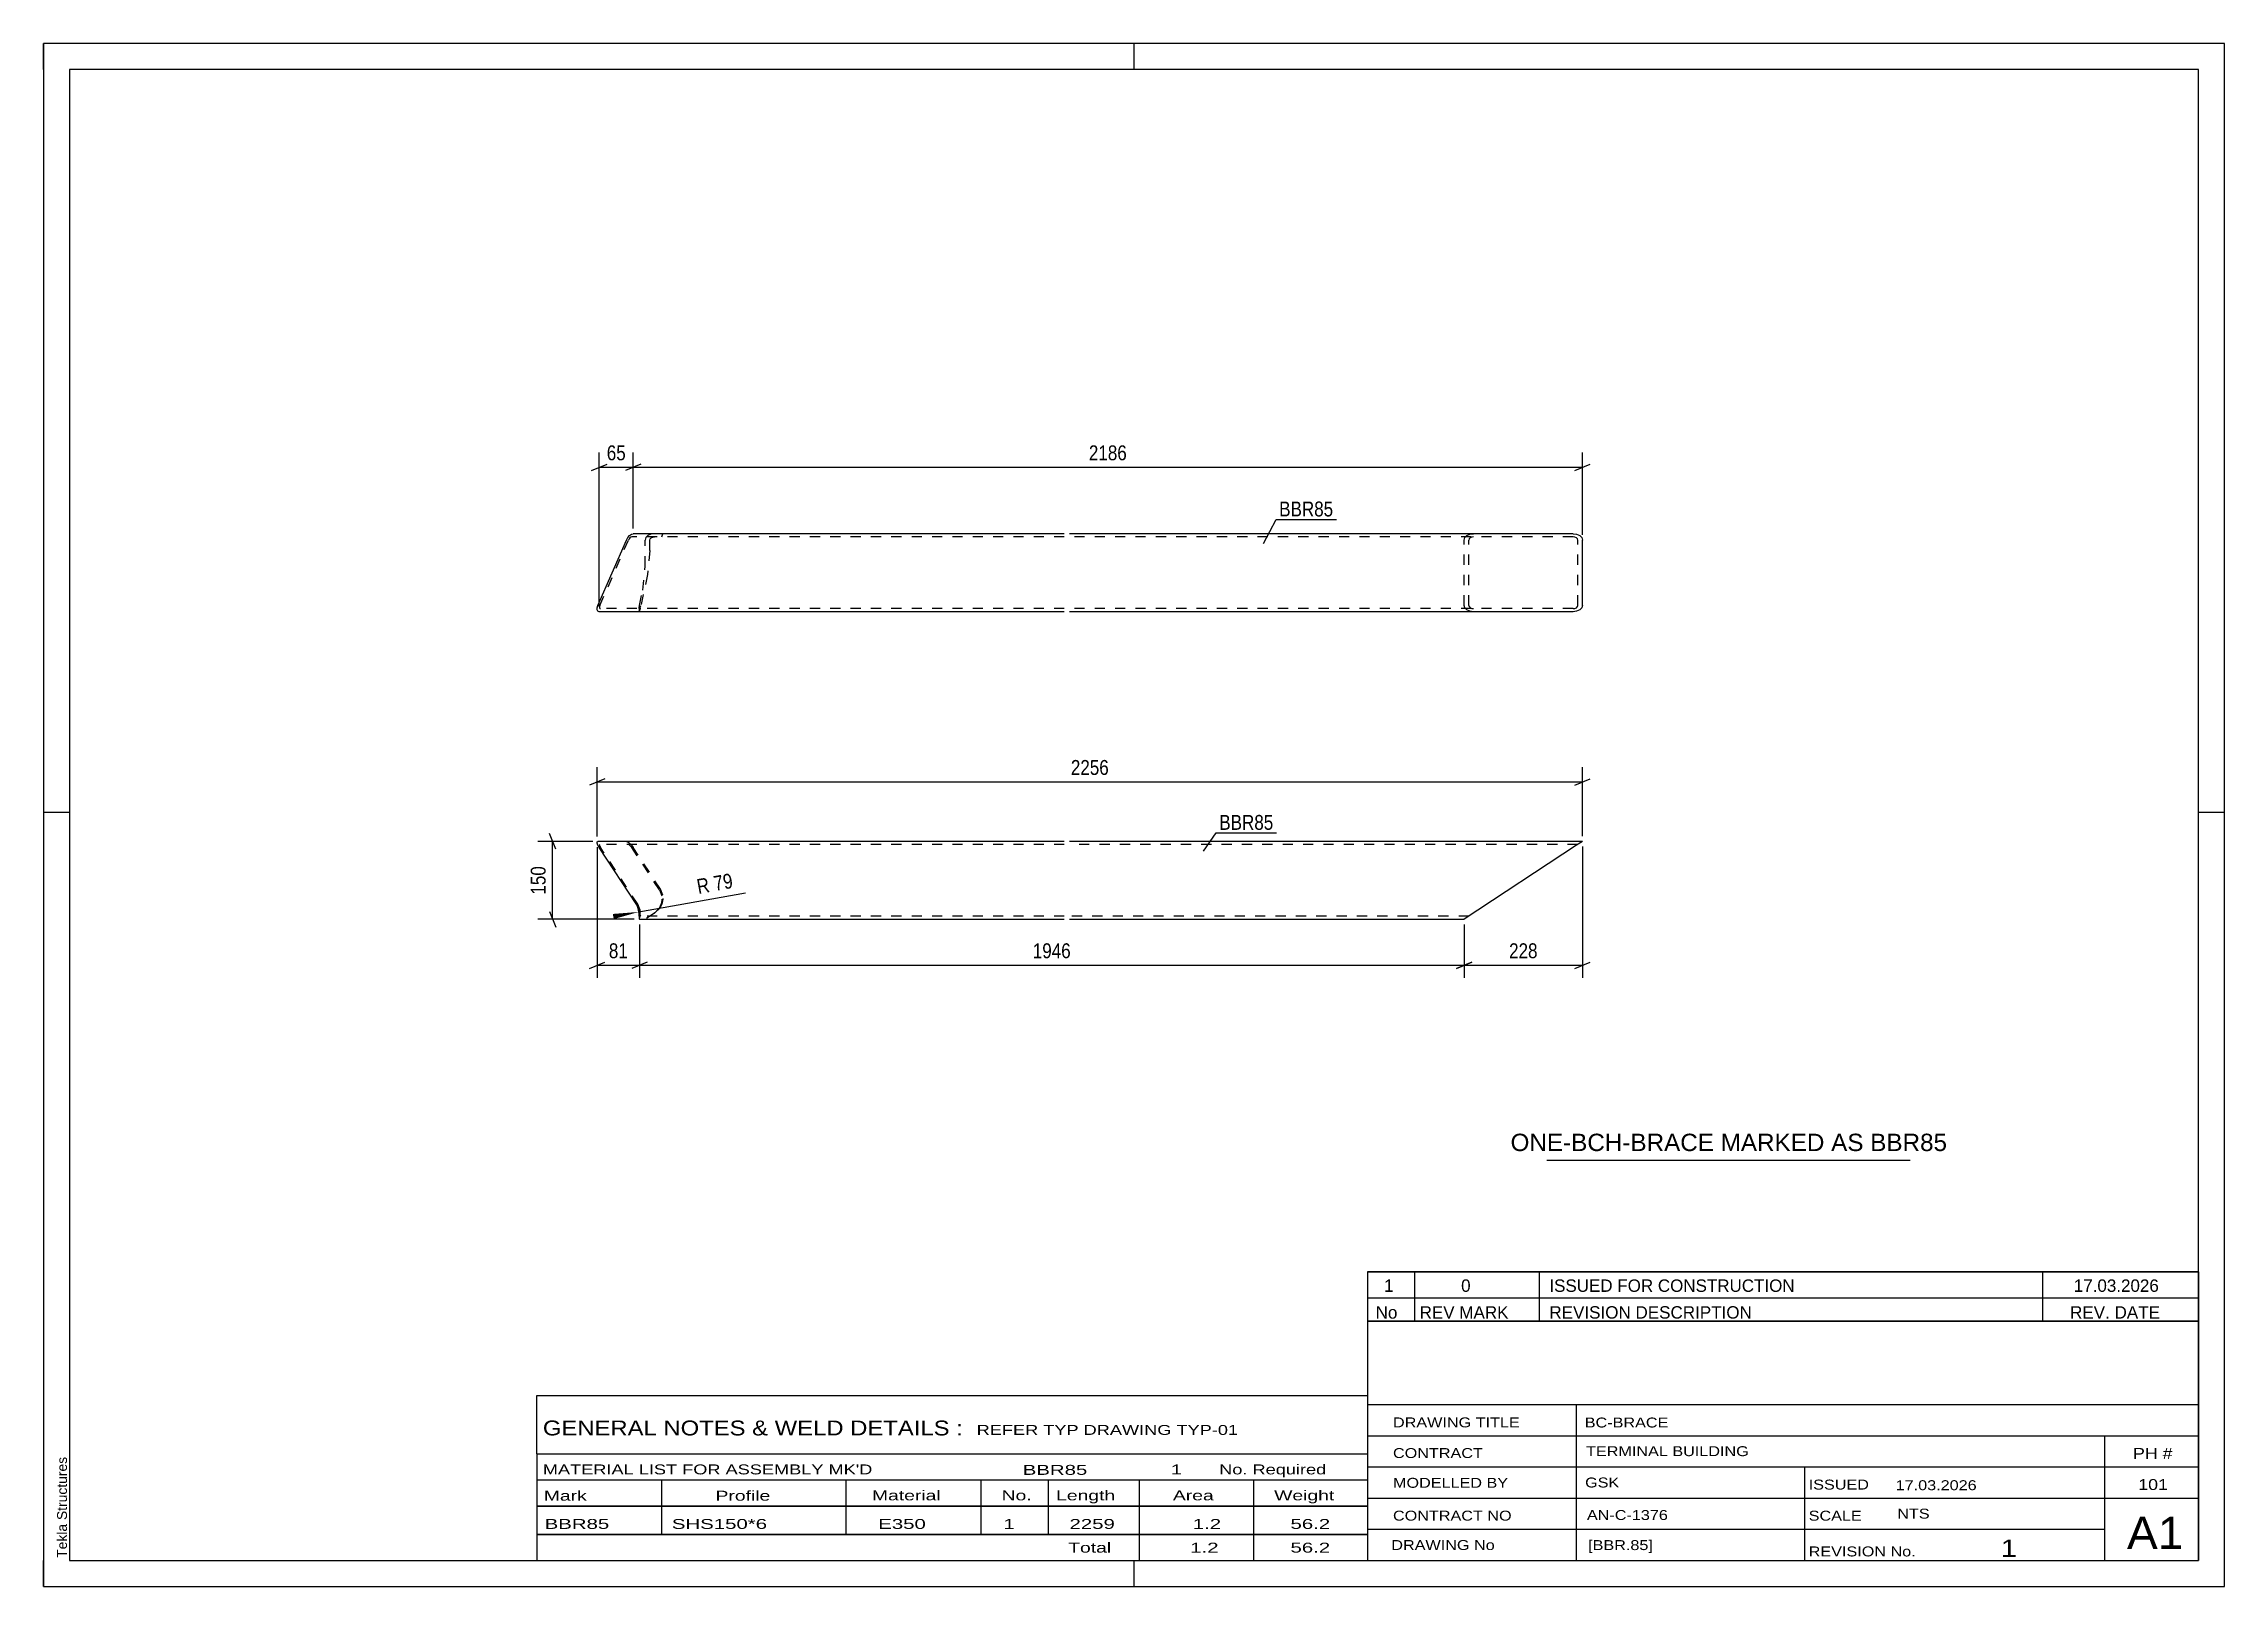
# Model space of a CAD drawing. Header units: millimetres. Extents: x 0 to 420, y 0 to 297.
import ezdxf

# ---------------------------------------------------------------- set-up
doc = ezdxf.new("R2010")
doc.units = ezdxf.units.MM
doc.linetypes.add('DXK_LINE_DOT2', pattern=[3.9198, 1.9599, -1.9599])
doc.styles.add('Arial', font='ARIAL.TTF', dxfattribs={"height": 0.2})
doc.styles.add('Arial Narrow', font='ARIALN.TTF', dxfattribs={"height": 0.2})

# ---------------------------------------------------------------- blocks, each defined once
blk = doc.blocks.new('Unknown-580639630-1162')
at = {"color": 5, "linetype": 'Continuous'}
for p, q in [((420, 297), (0, 297)), ((0, 297), (0, 0)), ((0, 292), (0, 297)), ((210, 292), (210, 297)), ((420, 0), (420, 297)), ((415, 292), (5, 292)), ((5, 292), (5, 5)), ((415, 5), (415, 292)), ((5, 149), (0, 149)), ((420, 149), (415, 149)), ((0, 0), (0, 5)), ((5, 5), (415, 5)), ((210, 0), (210, 5)), ((0, 0), (420, 0))]:
    blk.add_line(p, q, dxfattribs=at)
at = {"color": 174, "linetype": 'Continuous', "style": 'Arial'}
blk.add_text('Tekla Structures', height=1.9102, rotation=90, dxfattribs=at).set_placement((4.5, 5.5))
blk = doc.blocks.new('Part-580639630-1309 - 1303')
at = {"color": 2, "linetype": 'Continuous'}
for p, q in [((106.61, 143.33), (106.75, 143.42)), ((106.61, 143.07), (106.61, 143.33)), ((106.75, 142.68), (106.61, 143.07)), ((196.58, 143.42), (106.75, 143.42)), ((296.38, 143.42), (197.58, 143.42)), ((296.38, 143.42), (295.25, 142.68)), ((107.02, 142.22), (106.75, 142.68)), ((114.26, 131.21), (107.02, 142.22)), ((295.25, 142.68), (273.58, 128.42)), ((114.26, 131.21), (114.71, 130.05)), ((114.71, 130.05), (114.7, 129.62)), ((114.7, 129.62), (114.71, 129.16)), ((114.74, 128.77), (114.7, 128.51)), ((114.7, 128.51), (114.76, 128.42)), ((114.71, 129.16), (114.76, 128.84)), ((114.76, 128.84), (114.74, 128.77)), ((114.76, 128.42), (196.58, 128.42)), ((197.58, 128.42), (273.58, 128.42))]:
    blk.add_line(p, q, dxfattribs=at)
at = {"color": 7, "linetype": 'DXK_LINE_DOT2'}
for p, q in [((107.14, 142.82), (107.07, 142.77)), ((196.58, 142.82), (107.14, 142.82)), ((112.24, 143.42), (112.5, 143.33)), ((112.5, 143.33), (112.84, 143.07)), ((112.76, 142.77), (112.63, 142.82)), ((112.84, 143.07), (113.21, 142.68)), ((295.47, 142.82), (197.58, 142.82)), ((107.07, 142.77), (107.08, 142.64)), ((107.08, 142.64), (107.15, 142.45)), ((107.15, 142.45), (107.28, 142.22)), ((114.44, 131.33), (107.28, 142.22)), ((112.93, 142.64), (112.76, 142.77)), ((113.12, 142.45), (112.93, 142.64)), ((113.29, 142.22), (113.12, 142.45)), ((113.21, 142.68), (113.55, 142.22)), ((118.63, 134.09), (113.29, 142.22)), ((118.82, 134.21), (113.55, 142.22)), ((114.89, 130.17), (114.44, 131.33)), ((118.5, 130.47), (117.62, 129.62)), ((117.73, 129.67), (118.69, 130.59)), ((118.63, 134.09), (119.09, 132.93)), ((119.27, 133.05), (118.82, 134.21)), ((114.87, 129.62), (114.89, 130.17)), ((114.88, 129.39), (114.87, 129.62)), ((114.91, 129.2), (114.88, 129.39)), ((114.91, 129.2), (114.96, 129.07)), ((114.96, 129.07), (115.03, 129.02)), ((196.58, 129.02), (115.03, 129.02)), ((117.73, 129.67), (115.83, 128.42)), ((117.54, 129.55), (117.62, 129.62)), ((117.65, 129.62), (117.73, 129.67)), ((274.49, 129.02), (197.58, 129.02))]:
    blk.add_line(p, q, dxfattribs=at)
for centre in [(115.82, 132.41), (116, 132.53)]:
    blk.add_arc(centre, 3.31, 324.0944, 9.0162, dxfattribs=at)
blk = doc.blocks.new('Part-580639630-1271 - 1253')
at = {"color": 2, "linetype": 'Continuous'}
for p, q in [((112.24, 201.44), (112.5, 201.9)), ((112.5, 201.9), (112.84, 202.29)), ((112.84, 202.29), (113.21, 202.55)), ((113.21, 202.55), (113.55, 202.64)), ((196.58, 202.64), (113.55, 202.64)), ((294.56, 202.64), (197.58, 202.64)), ((294.56, 202.64), (295.25, 202.55)), ((295.25, 202.55), (295.85, 202.29)), ((295.85, 202.29), (296.24, 201.9)), ((296.24, 201.9), (296.38, 201.44)), ((106.75, 188.84), (112.24, 201.44)), ((296.38, 188.84), (296.38, 201.44)), ((106.61, 188.38), (106.75, 188.84)), ((106.61, 187.99), (106.61, 188.38)), ((106.75, 187.73), (106.61, 187.99)), ((107.02, 187.64), (106.75, 187.73)), ((196.58, 187.64), (107.02, 187.64)), ((294.56, 187.64), (197.58, 187.64)), ((295.25, 187.73), (294.56, 187.64)), ((295.85, 187.99), (295.25, 187.73)), ((296.24, 188.38), (295.85, 187.99)), ((296.38, 188.84), (296.24, 188.38))]:
    blk.add_line(p, q, dxfattribs=at)
at = {"color": 7, "linetype": 'DXK_LINE_DOT2'}
for p, q in [((112.76, 201.67), (112.63, 201.44)), ((112.93, 201.86), (112.76, 201.67)), ((113.12, 201.99), (112.93, 201.86)), ((113.29, 202.04), (113.12, 201.99)), ((196.58, 202.04), (113.29, 202.04)), ((115.97, 201.9), (115.83, 201.44)), ((116.36, 202.29), (115.97, 201.9)), ((116.96, 202.55), (116.36, 202.29)), ((116.74, 201.44), (116.81, 201.67)), ((116.81, 201.67), (117.01, 201.86)), ((117.65, 202.64), (116.96, 202.55)), ((117.01, 201.86), (117.31, 201.99)), ((117.31, 201.99), (117.54, 202.02)), ((117.54, 202.02), (117.62, 202.04)), ((119.09, 202.04), (119.27, 202.64)), ((294.56, 202.04), (197.58, 202.04)), ((273.58, 201.44), (273.71, 201.9)), ((273.71, 201.9), (274.11, 202.29)), ((274.11, 202.29), (274.7, 202.55)), ((274.56, 201.67), (274.49, 201.44)), ((274.75, 201.86), (274.56, 201.67)), ((274.7, 202.55), (275.4, 202.64)), ((275.05, 201.99), (274.75, 201.86)), ((275.4, 202.04), (275.05, 201.99)), ((294.9, 201.99), (294.56, 202.04)), ((295.2, 201.86), (294.9, 201.99)), ((295.4, 201.67), (295.2, 201.86)), ((295.47, 201.44), (295.4, 201.67)), ((107.14, 188.84), (112.63, 201.44)), ((115.83, 196.39), (115.83, 201.44)), ((116.74, 199.39), (116.3, 194.79)), ((116.74, 199.39), (116.74, 201.44)), ((273.58, 188.84), (273.58, 201.44)), ((274.49, 188.84), (274.49, 201.44)), ((295.47, 188.84), (295.47, 201.44)), ((116.3, 194.79), (115.03, 188.84)), ((115.39, 191.79), (115.83, 196.39)), ((114.76, 188.84), (115.39, 191.79)), ((107.14, 188.84), (107.07, 188.61)), ((107.07, 188.61), (107.08, 188.41)), ((107.08, 188.41), (107.15, 188.28)), ((107.15, 188.28), (107.28, 188.24)), ((196.58, 188.24), (107.28, 188.24)), ((114.7, 188.38), (114.76, 188.84)), ((114.74, 187.99), (114.7, 188.38)), ((114.7, 187.64), (114.71, 187.73)), ((114.89, 188.24), (114.71, 187.64)), ((114.71, 187.73), (114.76, 187.95)), ((114.76, 187.95), (114.74, 187.99)), ((114.88, 188.28), (114.87, 188.24)), ((114.91, 188.41), (114.88, 188.28)), ((114.91, 188.41), (114.96, 188.61)), ((114.96, 188.61), (115.03, 188.84)), ((294.56, 188.24), (197.58, 188.24)), ((273.71, 188.38), (273.58, 188.84)), ((274.11, 187.99), (273.71, 188.38)), ((274.7, 187.73), (274.11, 187.99)), ((274.49, 188.84), (274.56, 188.61)), ((274.56, 188.61), (274.75, 188.41)), ((275.4, 187.64), (274.7, 187.73)), ((274.75, 188.41), (274.83, 188.38)), ((274.83, 188.38), (275.05, 188.28)), ((275.05, 188.28), (275.4, 188.24)), ((294.56, 188.24), (294.9, 188.28)), ((294.9, 188.28), (295.2, 188.41)), ((295.2, 188.41), (295.4, 188.61)), ((295.4, 188.61), (295.47, 188.84))]:
    blk.add_line(p, q, dxfattribs=at)
blk = doc.blocks.new('StraightDimension-580639630-1729 - 1303')
at = {"color": 7, "linetype": 'Continuous'}
for p, q in [((114.76, 127.42), (114.76, 117.18)), ((273.58, 127.42), (273.58, 117.18)), ((116.26, 120.18), (113.26, 118.98)), ((114.76, 119.58), (273.58, 119.58)), ((272.08, 118.98), (275.08, 120.18))]:
    blk.add_line(p, q, dxfattribs=at)
at = {"color": 0}
blk.add_wipeout([(198.42, 120.33), (198.42, 124.53), (189.91, 124.53), (189.91, 120.33)], dxfattribs=at)
at = {"color": 3, "style": 'Arial Narrow'}
blk.add_text('1946', height=2.863, dxfattribs=at).set_placement((190.51, 120.93))
blk = doc.blocks.new('StraightDimension-580639630-1728 - 1303')
at = {"color": 7, "linetype": 'Continuous'}
for p, q in [((296.38, 142.42), (296.38, 117.18)), ((273.58, 127.42), (273.58, 117.18)), ((275.08, 120.18), (272.08, 118.98)), ((273.58, 119.58), (296.38, 119.58)), ((294.88, 118.98), (297.88, 120.18))]:
    blk.add_line(p, q, dxfattribs=at)
at = {"color": 0}
blk.add_wipeout([(288.32, 120.33), (288.32, 124.53), (281.64, 124.53), (281.64, 120.33)], dxfattribs=at)
at = {"color": 3, "style": 'Arial Narrow'}
blk.add_text('228', height=2.863, dxfattribs=at).set_placement((282.24, 120.93))
blk = doc.blocks.new('StraightDimension-580639630-1341 - 1303')
at = {"color": 7, "linetype": 'Continuous'}
for p, q in [((105.75, 143.41), (95.18, 143.41)), ((98.63, 141.91), (97.43, 144.91)), ((98.03, 128.42), (98.03, 143.41)), ((113.76, 128.42), (95.18, 128.42)), ((97.43, 129.92), (98.63, 126.92))]:
    blk.add_line(p, q, dxfattribs=at)
at = {"color": 0}
blk.add_wipeout([(97.28, 139.26), (93.08, 139.26), (93.08, 132.57), (97.28, 132.57)], dxfattribs=at)
at = {"color": 3, "style": 'Arial Narrow'}
blk.add_text('150', height=2.863, rotation=90.0002, dxfattribs=at).set_placement((96.68, 133.17))
blk = doc.blocks.new('StraightDimension-580639630-1715 - 1303')
at = {"color": 7, "linetype": 'Continuous'}
for p, q in [((108.11, 155.47), (105.11, 154.27)), ((106.61, 144.33), (106.61, 157.72)), ((294.88, 154.27), (297.88, 155.47)), ((296.38, 144.42), (296.38, 157.72)), ((106.61, 154.87), (296.38, 154.87))]:
    blk.add_line(p, q, dxfattribs=at)
at = {"color": 0}
blk.add_wipeout([(205.75, 155.62), (205.75, 159.82), (197.24, 159.82), (197.24, 155.62)], dxfattribs=at)
at = {"color": 3, "style": 'Arial Narrow'}
blk.add_text('2256', height=2.863, dxfattribs=at).set_placement((197.84, 156.22))
blk = doc.blocks.new('StraightDimension-580639630-1730 - 1303')
at = {"color": 7, "linetype": 'Continuous'}
for p, q in [((106.61, 142.33), (106.61, 117.18)), ((114.76, 127.42), (114.76, 117.18)), ((105.11, 118.98), (108.11, 120.18)), ((106.61, 119.58), (114.76, 119.58)), ((116.26, 120.18), (113.26, 118.98))]:
    blk.add_line(p, q, dxfattribs=at)
at = {"color": 0}
blk.add_wipeout([(113.11, 120.33), (113.11, 124.53), (108.26, 124.53), (108.26, 120.33)], dxfattribs=at)
at = {"color": 3, "style": 'Arial Narrow'}
blk.add_text('81', height=2.863, dxfattribs=at).set_placement((108.86, 120.93))
blk = doc.blocks.new('RadiusDimension-580639630-1755 - 1303')
at = {"linetype": 'Continuous'}
blk.add_hatch(color=7, dxfattribs=at).paths.add_polyline_path([(109.62, 129.45), (114.63, 129.84), (109.8, 128.46)])
at = {"color": 7, "linetype": 'Continuous'}
blk.add_line((114.63, 129.84), (135.18, 133.54), dxfattribs=at)
blk.add_arc((106.88, 128.44), 7.88, 359.8252, 20.586, dxfattribs=at)
at = {"color": 0}
blk.add_wipeout([(133.63, 134.02), (132.89, 138.16), (124.87, 136.71), (125.62, 132.58)], dxfattribs=at)
at = {"color": 3, "style": 'Arial Narrow'}
blk.add_text('R 79', height=2.863, rotation=10.2044, dxfattribs=at).set_placement((126.1, 133.28))
blk = doc.blocks.new('StraightDimension-580639630-1762 - 1253')
at = {"color": 7, "linetype": 'Continuous'}
for p, q in [((105.52, 214.84), (108.52, 216.04)), ((107.02, 188.64), (107.02, 218.29)), ((107.02, 215.44), (113.55, 215.44)), ((115.05, 216.04), (112.05, 214.84)), ((113.55, 203.64), (113.55, 218.29))]:
    blk.add_line(p, q, dxfattribs=at)
at = {"color": 0}
blk.add_wipeout([(112.71, 216.19), (112.71, 220.39), (107.86, 220.39), (107.86, 216.19)], dxfattribs=at)
at = {"color": 3, "style": 'Arial Narrow'}
blk.add_text('65', height=2.863, dxfattribs=at).set_placement((108.46, 216.79))
blk = doc.blocks.new('StraightDimension-580639630-1761 - 1253')
at = {"color": 7, "linetype": 'Continuous'}
for p, q in [((115.05, 216.04), (112.05, 214.84)), ((113.55, 203.64), (113.55, 218.29)), ((113.55, 215.44), (296.38, 215.44)), ((294.88, 214.84), (297.88, 216.04)), ((296.38, 202.44), (296.38, 218.29))]:
    blk.add_line(p, q, dxfattribs=at)
at = {"color": 0}
blk.add_wipeout([(209.22, 216.19), (209.22, 220.39), (200.71, 220.39), (200.71, 216.19)], dxfattribs=at)
at = {"color": 3, "style": 'Arial Narrow'}
blk.add_text('2186', height=2.863, dxfattribs=at).set_placement((201.31, 216.79))
blk = doc.blocks.new('Unknown-580639630-2002')
at = {"color": 7, "linetype": 'Continuous'}
for p, q in [((255, 51.05), (255, 5)), ((255, 51.05), (415, 51.05)), ((415, 51), (415, 5)), ((255, 35), (415, 35)), ((295.14, 35), (295.14, 5)), ((255, 29), (415, 29)), ((397, 5.05), (397, 29.05)), ((255, 23), (415, 23)), ((339.14, 23), (339.14, 5)), ((255, 17), (415, 17)), ((255, 11), (397, 11)), ((255, 5), (415, 5))]:
    blk.add_line(p, q, dxfattribs=at)
at = {"color": 7, "style": 'Arial Narrow'}
for s, height, width, p in [('DRAWING TITLE', 1.9089, 1.425378, (259.88, 30.61)), ('BC-BRACE', 1.909, 1.425378, (296.81, 30.59)), ('CONTRACT', 1.909, 1.425378, (259.88, 24.71)), ('TERMINAL BUILDING', 1.9089, 1.425378, (297.06, 25.07)), ('MODELLED BY', 1.9089, 1.425378, (259.88, 18.98)), ('GSK', 1.909, 1.425378, (296.88, 19.04)), ('ISSUED', 1.909, 1.425378, (339.94, 18.64)), ('17.03.2026', 1.909, 1.425378, (356.69, 18.52)), ('CONTRACT NO', 1.9089, 1.425378, (259.88, 12.66)), ('AN-C-1376', 1.909, 1.425378, (297.23, 12.78)), ('SCALE', 1.909, 1.425378, (339.94, 12.65)), ('A1', 6.204, 1.25, (401.24, 7.2)), ('DRAWING No', 1.909, 1.425378, (259.56, 7)), ('[BBR.85]', 1.909, 1.425378, (297.46, 6.99)), ('1', 3.34, 1.5, (376.91, 5.68)), ('REVISION No.', 1.9089, 1.425378, (339.94, 5.77))]:
    blk.add_text(s, height=height, dxfattribs=dict(at, width=width)).set_placement(p)
at = {"color": 7, "linetype": 'Continuous', "style": 'Arial Narrow'}
for s, height, width, p in [('PH #', 2.1, 1.42538, (402.4, 24.55)), ('101', 2.1, 1.42538, (403.41, 18.55)), ('NTS', 1.909, 1.425378, (357, 13.05))]:
    blk.add_text(s, height=height, dxfattribs=dict(at, width=width)).set_placement(p)
blk = doc.blocks.new('Unknown-580639630-2003')
at = {"color": 7, "linetype": 'Continuous'}
for p, q in [((255, 60.55), (415, 60.55)), ((415, 60.55), (255, 60.55)), ((255, 60.55), (255, 55.55)), ((264, 60.55), (264, 55.55)), ((288, 60.55), (288, 55.55)), ((385, 60.55), (385, 55.55)), ((415, 60.55), (415, 55.55)), ((255, 55.55), (415, 55.55)), ((255, 55.55), (255, 51.05)), ((255, 55.55), (415, 55.55)), ((264, 55.55), (264, 51.05)), ((288, 55.55), (288, 51.05)), ((385, 55.55), (385, 51.05)), ((415, 55.55), (415, 51.05)), ((415, 51.05), (255, 51.05))]:
    blk.add_line(p, q, dxfattribs=at)
at = {"color": 7, "linetype": 'Continuous', "style": 'Arial Narrow'}
for s, height, width, p in [('1', 2.39, 1.196471, (258.16, 56.7)), ('0', 2.39, 1.196471, (273, 56.7)), ('ISSUED FOR CONSTRUCTION', 2.3861, 1.196471, (290, 56.7)), ('17.03.2026', 2.386, 1.196471, (391, 56.7)), ('No', 2.386, 1.2, (256.54, 51.55)), ('REV MARK', 2.386, 1.2, (265, 51.55)), ('REVISION DESCRIPTION', 2.3861, 1.2, (290, 51.55)), ('REV. DATE', 2.386, 1.2, (390.28, 51.55))]:
    blk.add_text(s, height=height, dxfattribs=dict(at, width=width)).set_placement(p)
blk = doc.blocks.new('Unknown-580639630-2004')
at = {"color": 7, "linetype": 'Continuous'}
for p, q in [((95, 36.75), (255, 36.75)), ((95, 25.5), (95, 36.75)), ((255, 36.75), (255, 25.5)), ((95, 25.5), (255, 25.5)), ((95, 25.5), (95, 20.5)), ((255, 25.5), (255, 20.5)), ((95, 20.5), (255, 20.5)), ((95, 20.5), (95, 15.5)), ((119, 20.5), (119, 15.5)), ((154.5, 20.5), (154.5, 15.5)), ((180.5, 20.5), (180.5, 15.5)), ((193.5, 20.5), (193.5, 15.5)), ((211, 20.5), (211, 15.5)), ((233, 20.5), (233, 15.5)), ((255, 20.5), (255, 15.5)), ((95, 15.5), (255, 15.5)), ((95, 15.45), (95, 10.05)), ((95, 15.45), (255, 15.45)), ((119, 15.5), (119, 10)), ((154.5, 15.5), (154.5, 10)), ((180.5, 15.5), (180.5, 10)), ((193.5, 15.5), (193.5, 10)), ((211, 15.5), (211, 10)), ((233, 15.5), (233, 10)), ((255, 15.45), (255, 10.05)), ((95, 10.05), (255, 10.05)), ((95, 10), (255, 10)), ((95, 10), (95, 5)), ((211, 10), (211, 5)), ((233, 10), (233, 5)), ((255, 10), (255, 5)), ((95, 5), (255, 5))]:
    blk.add_line(p, q, dxfattribs=at)
at = {"color": 7, "style": 'Arial Narrow'}
for s, height, width, p in [('GENERAL NOTES & WELD DETAILS :', 2.8633, 1.4, (96.15, 29.06)), ('REFER TYP DRAWING TYP-01', 1.9089, 1.6, (179.7, 29.16)), ("MATERIAL LIST FOR ASSEMBLY MK'D", 1.9089, 1.6, (96.15, 21.56)), ('BBR85', 1.909, 1.794707, (188.57, 21.47)), ('1', 1.91, 1.794707, (217.08, 21.56)), ('No. Required', 1.9089, 1.6, (226.41, 21.56)), ('Mark', 1.909, 1.7, (96.34, 16.5)), ('Profile', 1.909, 1.7, (129.41, 16.5)), ('Material', 1.909, 1.7, (159.54, 16.56)), ('No.', 1.909, 1.7, (184.5, 16.56)), ('Length', 1.909, 1.7, (195, 16.56)), ('Area', 1.909, 1.7, (217.5, 16.56)), ('Weight', 1.909, 1.7, (237, 16.56))]:
    blk.add_text(s, height=height, dxfattribs=dict(at, width=width)).set_placement(p)
at = {"color": 7, "linetype": 'Continuous', "style": 'Arial Narrow'}
for s, height, width, p in [('BBR85', 1.909, 1.794707, (96.5, 11.06)), ('SHS150*6', 1.909, 1.794707, (121, 11.06)), ('E350', 1.909, 1.794707, (160.74, 11.06)), ('1', 1.91, 1.794707, (184.86, 11.06)), ('2259', 1.909, 1.794707, (197.58, 11.06)), ('1.2', 1.909, 1.794707, (221.32, 11.06)), ('56.2', 1.909, 1.794707, (240.14, 11.06)), ('Total', 1.909, 1.7, (197.33, 6.5)), ('1.2', 1.909, 1.794707, (220.83, 6.5)), ('56.2', 1.909, 1.794707, (240.14, 6.5))]:
    blk.add_text(s, height=height, dxfattribs=dict(at, width=width)).set_placement(p)
blk = doc.blocks.new('Unknown-580639630-2005')
at = {"color": 7, "linetype": 'Continuous'}
blk.add_line((289.5, 82.05), (359.5, 82.05), dxfattribs=at)
at = {"color": 7, "style": 'Arial'}
blk.add_text('ONE-BCH-BRACE MARKED AS BBR85', height=3.3428, dxfattribs=at).set_placement((282.52, 83.8))
blk = doc.blocks.new('Mark-580639630-1305 - 1303')
at = {"color": 0}
blk.add_wipeout([(236.84, 145.64), (236.84, 148.64), (226.43, 148.64), (226.43, 145.64)], dxfattribs=at)
blk.add_wipeout([(236.84, 145.64), (236.84, 148.64), (226.43, 148.64), (226.43, 145.64)], dxfattribs=at)
at = {"color": 30, "linetype": 'Continuous'}
for p, q in [((223.41, 141.56), (225.83, 145.04)), ((225.83, 145.04), (237.44, 145.04))]:
    blk.add_line(p, q, dxfattribs=at)
at = {"color": 3, "style": 'Arial Narrow'}
blk.add_text('BBR85', height=2.863, dxfattribs=at).set_placement((226.43, 145.64))
blk = doc.blocks.new('Mark-580639630-1266 - 1253')
at = {"color": 0}
blk.add_wipeout([(248.38, 205.98), (248.38, 208.98), (237.96, 208.98), (237.96, 205.98)], dxfattribs=at)
blk.add_wipeout([(248.38, 205.98), (248.38, 208.98), (237.96, 208.98), (237.96, 205.98)], dxfattribs=at)
at = {"color": 30, "linetype": 'Continuous'}
for p, q in [((234.95, 200.77), (237.36, 205.38)), ((237.36, 205.38), (248.98, 205.38))]:
    blk.add_line(p, q, dxfattribs=at)
at = {"color": 3, "style": 'Arial Narrow'}
blk.add_text('BBR85', height=2.863, dxfattribs=at).set_placement((237.96, 205.98))

msp = doc.modelspace()

# ---------------------------------------------------------------- block references
for name in ['Unknown-580639630-1162', 'Part-580639630-1271 - 1253', 'Part-580639630-1309 - 1303', 'Unknown-580639630-2005', 'Unknown-580639630-2003', 'Unknown-580639630-2002', 'Unknown-580639630-2004']:
    msp.add_blockref(name, (0, 0))

# ---------------------------------------------------------------- next in the draw order: block references
for name in ['StraightDimension-580639630-1762 - 1253', 'StraightDimension-580639630-1729 - 1303']:
    msp.add_blockref(name, (0, 0))

# ---------------------------------------------------------------- next in the draw order: block references
for name in ['StraightDimension-580639630-1761 - 1253', 'StraightDimension-580639630-1341 - 1303', 'StraightDimension-580639630-1728 - 1303']:
    msp.add_blockref(name, (0, 0))

# ---------------------------------------------------------------- next in the draw order: block references
for name in ['Mark-580639630-1266 - 1253', 'StraightDimension-580639630-1715 - 1303']:
    msp.add_blockref(name, (0, 0))

# ---------------------------------------------------------------- next in the draw order: block references
for name in ['Mark-580639630-1305 - 1303', 'StraightDimension-580639630-1730 - 1303']:
    msp.add_blockref(name, (0, 0))

# ---------------------------------------------------------------- next in the draw order: block references
msp.add_blockref('RadiusDimension-580639630-1755 - 1303', (0, 0))

doc.saveas('drawing.dxf')
